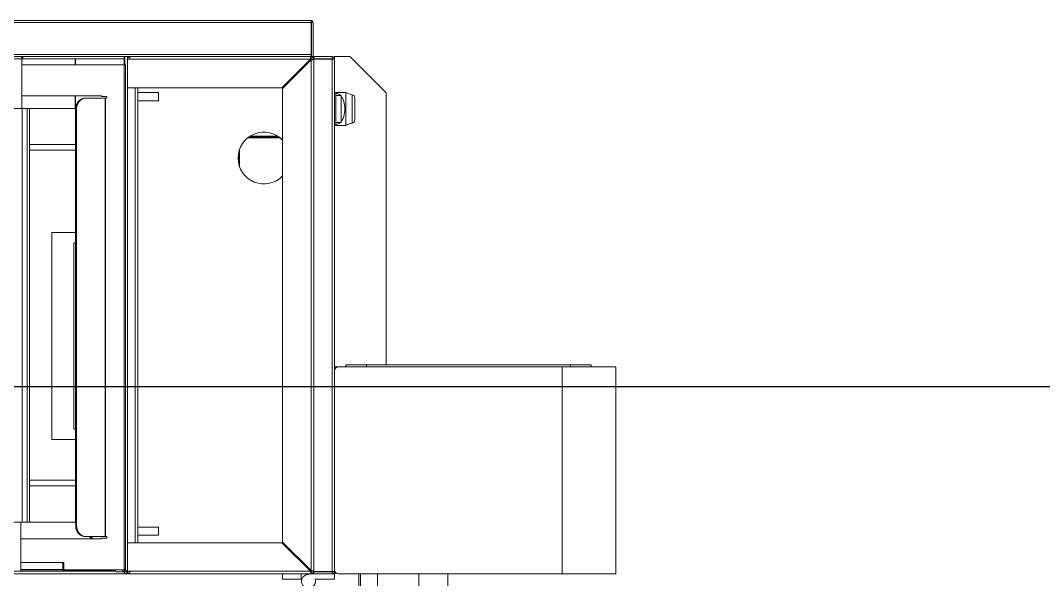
# Model space of a CAD drawing. Header units: millimetres. Extents: x 8553 to 64453, y 11523 to 72084.
# Drawn here: x 50459 to 51250, y 16841 to 17273 of the extents above; entities that cross this region are included whole.
import ezdxf

# ---------------------------------------------------------------- set-up
doc = ezdxf.new("R2010")
doc.units = ezdxf.units.MM
doc.layers.add('grey', color=254, linetype='Continuous')
doc.layers.add('tube_useless_steam', color=154, linetype='Continuous')

msp = doc.modelspace()

# ---------------------------------------------------------------- linework, layer by layer
at = {"layer": 'grey', "linetype": 'Continuous', "lineweight": 15}
for p, q in [((50683.751, 17272.957), (49870.951, 17272.957)), ((49870.951, 17271.357), (50683.751, 17271.357)), ((50683.751, 17271.757), (50683.751, 17272.957)), ((50683.751, 17271.357), (50683.751, 17271.757)), ((50683.751, 17246.557), (50683.751, 17271.357)), ((50684.151, 17271.357), (50685.351, 17271.357)), ((50684.151, 17271.357), (50684.151, 17244.957)), ((50685.351, 17271.357), (50685.351, 17244.957)), ((50683.751, 17246.557), (49870.951, 17246.557)), ((49894.151, 17244.957), (50460.151, 17244.957)), ((50460.151, 17244.957), (50460.151, 17243.197)), ((50460.951, 17244.957), (50460.151, 17244.957)), ((50460.951, 17243.357), (50460.951, 17244.957)), ((50539.351, 17244.957), (50460.951, 17244.957)), ((50539.351, 17244.957), (50539.351, 17238.557)), ((50539.751, 17244.957), (50539.351, 17244.957)), ((50539.751, 17244.957), (50541.751, 17244.957)), ((50539.751, 17244.957), (50539.751, 17238.557)), ((50543.751, 17244.957), (50541.751, 17244.957)), ((50541.751, 17244.957), (50541.751, 17242.957)), ((50543.751, 17244.957), (50543.751, 17242.957)), ((50543.751, 17244.957), (50683.751, 17244.957)), ((50683.751, 17244.957), (50683.751, 17246.557)), ((50685.751, 17244.957), (50683.751, 17244.957)), ((50683.751, 17243.357), (50683.751, 17244.957)), ((50700.071, 17244.957), (50685.751, 17244.957)), ((50685.751, 17244.957), (50685.751, 17243.357)), ((50700.071, 17244.957), (50700.071, 17243.357)), ((50701.751, 17244.957), (50701.751, 17243.277)), ((50701.751, 17244.957), (50713.751, 17244.957)), ((50713.751, 17244.957), (50741.751, 17216.957)), ((49894.151, 17243.197), (50460.151, 17243.197)), ((50460.151, 17243.357), (50460.951, 17243.357)), ((50460.151, 17204.957), (50460.151, 17243.197)), ((50460.151, 17243.197), (50501.351, 17243.197)), ((50460.151, 17238.557), (50539.206, 17238.557)), ((50539.351, 17243.357), (50460.951, 17243.357)), ((50501.351, 17243.197), (50501.351, 17243.357)), ((50501.351, 17243.197), (50501.351, 17238.557)), ((50501.351, 17240.557), (50501.751, 17240.557)), ((50501.751, 17238.557), (50501.751, 17243.357)), ((50539.206, 17238.557), (50539.206, 16848.157)), ((50539.206, 17238.557), (50540.362, 17238.557)), ((50540.362, 17238.557), (50540.362, 16848.157)), ((50541.751, 17242.957), (50541.751, 17220.957)), ((50541.751, 17242.957), (50543.751, 17242.957)), ((50543.751, 17242.957), (50683.185, 17242.957)), ((50683.185, 17242.957), (50661.185, 17220.957)), ((50661.751, 17220.392), (50683.751, 17242.392)), ((50683.751, 17242.392), (50683.751, 16847.523)), ((50684.151, 17242.957), (50685.751, 17242.957)), ((50700.071, 17243.357), (50685.751, 17243.357)), ((50700.071, 17243.074), (50685.751, 17243.074)), ((50685.751, 17243.074), (50685.751, 16846.84)), ((50700.071, 17243.074), (50700.071, 16846.84)), ((50700.151, 17243.277), (50701.751, 17243.277)), ((50701.751, 17243.277), (50701.751, 16846.637)), ((50541.751, 17220.957), (50661.185, 17220.957)), ((50541.751, 17220.957), (50541.751, 16868.957)), ((50547.831, 17220.957), (50547.831, 16868.957)), ((50549.751, 17220.957), (50549.751, 16868.957)), ((50661.751, 17220.392), (50661.751, 16869.523)), ((50460.151, 17214.557), (50521.68, 17214.557)), ((50501.351, 17214.557), (50501.351, 17204.957)), ((50501.751, 16885.523), (50501.751, 17214.557)), ((50509.574, 17212.957), (50510.244, 17212.957)), ((50510.244, 17212.957), (50524.495, 17212.957)), ((50521.68, 17214.557), (50521.68, 17214.157)), ((50525.851, 17214.157), (50521.68, 17214.157)), ((50524.495, 17212.957), (50524.495, 16873.757)), ((50524.799, 17212.957), (50524.495, 17212.957)), ((50524.799, 16873.757), (50524.799, 17212.957)), ((50524.799, 17212.957), (50525.851, 17212.957)), ((50525.851, 17212.957), (50525.851, 17214.157)), ((50565.751, 17217.157), (50549.751, 17217.157)), ((50565.751, 17217.157), (50565.751, 17210.757)), ((50701.751, 17217.357), (50702.951, 17217.357)), ((50702.951, 17217.357), (50702.951, 17191.757)), ((50702.951, 17217.357), (50710.458, 17217.357)), ((50706.951, 17214.957), (50702.951, 17214.957)), ((50706.951, 17214.957), (50706.951, 17194.157)), ((50710.551, 17217.197), (50710.551, 17217.168)), ((50710.551, 17191.947), (50710.551, 17217.168)), ((50715.492, 17193.58), (50715.492, 17215.534)), ((50717.43, 17196.006), (50717.43, 17213.109)), ((50741.751, 17216.957), (50741.751, 17006.557)), ((49894.151, 17204.957), (50460.151, 17204.957)), ((50501.351, 17204.957), (50460.151, 17204.957)), ((50460.532, 16884.957), (50460.532, 17204.957)), ((50464.283, 16884.957), (50464.283, 17204.957)), ((50466.099, 16884.957), (50466.099, 17204.957)), ((50501.751, 17204.957), (50501.351, 17204.957)), ((50502.561, 17204.957), (50501.892, 17204.957)), ((50501.892, 16881.757), (50501.892, 17204.957)), ((50502.561, 16881.757), (50502.561, 17204.957)), ((50549.751, 17210.757), (50565.751, 17210.757)), ((50701.751, 17191.757), (50702.951, 17191.757)), ((50702.951, 17194.157), (50706.951, 17194.157)), ((50702.951, 17191.757), (50710.458, 17191.757)), ((50710.551, 17191.947), (50710.551, 17191.917)), ((50634.829, 17182.152), (50659.873, 17182.152)), ((50635.568, 17182.718), (50659.134, 17182.718)), ((50636.752, 17183.518), (50657.95, 17183.518)), ((50501.751, 17176.957), (50466.099, 17176.957)), ((50501.751, 17172.557), (50466.099, 17172.557)), ((50628.471, 17159.958), (50628.471, 17173.156)), ((50628.151, 17160.957), (50628.151, 17172.157)), ((50483.351, 16948.957), (50483.351, 17108.957)), ((50483.351, 17108.957), (50501.751, 17108.957)), ((50500.527, 16956.957), (50500.527, 17100.957)), ((50501.751, 17100.957), (50500.527, 17100.957)), ((50710.551, 17004.957), (50710.551, 17006.557)), ((50710.551, 17006.557), (50726.551, 17006.557)), ((50726.551, 17006.557), (50726.551, 17004.957)), ((50726.551, 17006.557), (50884.151, 17006.557)), ((50884.151, 17004.957), (50884.151, 17006.557)), ((50884.151, 17006.557), (50900.151, 17006.557)), ((50900.151, 17006.557), (50900.151, 17004.957)), ((50701.751, 17004.957), (50704.951, 17004.957)), ((50877.751, 17004.957), (50704.951, 17004.957)), ((50877.751, 16844.957), (50877.751, 17004.957)), ((50919.351, 17004.957), (50877.751, 17004.957)), ((50919.351, 16844.957), (50919.351, 17004.957)), ((50500.527, 16956.957), (50501.751, 16956.957)), ((50483.351, 16948.957), (50501.751, 16948.957)), ((50466.099, 16917.357), (50501.751, 16917.357)), ((50466.099, 16912.957), (50501.751, 16912.957)), ((50459.351, 16884.957), (49894.316, 16884.957)), ((50459.351, 16847.357), (50459.351, 16884.957)), ((50459.351, 16884.957), (50501.185, 16884.957)), ((50501.185, 16884.957), (50501.751, 16884.957)), ((50501.892, 16884.25), (50501.185, 16884.957)), ((50501.751, 16884.957), (50501.751, 16885.523)), ((50501.751, 16885.523), (50501.892, 16885.382)), ((50501.892, 16881.757), (50502.561, 16881.757)), ((50565.751, 16881.157), (50549.751, 16881.157)), ((50565.751, 16881.157), (50565.751, 16874.757)), ((50521.68, 16872.157), (50459.351, 16872.157)), ((50510.244, 16873.757), (50509.574, 16873.757)), ((50524.495, 16873.757), (50510.244, 16873.757)), ((50513.985, 16872.157), (50512.385, 16873.757)), ((50513.516, 16873.757), (50515.116, 16872.157)), ((50521.68, 16872.557), (50521.68, 16872.157)), ((50521.68, 16872.557), (50525.851, 16872.557)), ((50524.495, 16873.757), (50524.799, 16873.757)), ((50525.851, 16873.757), (50524.799, 16873.757)), ((50525.851, 16872.557), (50525.851, 16873.757)), ((50549.751, 16874.757), (50565.751, 16874.757)), ((50541.751, 16868.957), (50541.751, 16846.957)), ((50661.185, 16868.957), (50541.751, 16868.957)), ((50661.185, 16868.957), (50683.185, 16846.957)), ((50683.751, 16847.523), (50661.751, 16869.523)), ((50459.351, 16853.757), (50491.893, 16853.757)), ((50491.893, 16853.757), (50491.893, 16848.317)), ((50491.893, 16853.757), (50492.663, 16853.757)), ((50492.663, 16853.757), (50492.663, 16848.317)), ((50539.751, 16844.957), (49855.751, 16844.957)), ((50532.919, 16846.957), (49856.316, 16846.957)), ((50459.351, 16848.317), (50491.893, 16848.317)), ((50532.919, 16847.357), (50459.351, 16847.357)), ((50492.663, 16848.317), (50491.893, 16848.317)), ((50492.594, 16848.157), (50492.594, 16847.357)), ((50492.594, 16848.157), (50528.432, 16848.157)), ((50539.206, 16848.157), (50528.432, 16848.157)), ((50532.793, 16846.557), (50538.387, 16846.557)), ((50538.387, 16846.557), (50538.387, 16848.157)), ((50539.185, 16846.957), (50538.965, 16846.957)), ((50539.045, 16847.097), (50539.185, 16846.957)), ((50539.206, 16848.157), (50540.362, 16848.157)), ((50539.308, 16847.966), (50539.351, 16847.923)), ((50539.351, 16848.157), (50539.351, 16847.923)), ((50539.751, 16847.523), (50539.351, 16847.923)), ((50539.751, 16848.157), (50539.751, 16847.523)), ((50539.751, 16846.557), (50539.751, 16844.957)), ((50543.751, 16844.957), (50539.751, 16844.957)), ((50540.151, 16846.957), (50541.751, 16846.957)), ((50543.751, 16846.957), (50541.751, 16846.957)), ((50683.185, 16846.957), (50543.751, 16846.957)), ((50543.751, 16846.957), (50543.751, 16844.957)), ((50683.751, 16844.957), (50543.751, 16844.957)), ((50661.751, 16844.957), (50661.751, 16840.957)), ((50661.751, 16840.957), (50676.151, 16840.957)), ((50676.151, 16840.957), (50676.151, 16844.957)), ((50676.151, 16840.957), (50676.659, 16840.957)), ((50681.751, 16844.957), (50681.751, 16844.557)), ((50683.751, 16846.557), (50683.751, 16844.957)), ((50683.751, 16844.957), (50685.751, 16844.957)), ((50684.151, 16846.957), (50685.751, 16846.957)), ((50700.071, 16846.84), (50685.751, 16846.84)), ((50700.071, 16846.557), (50685.751, 16846.557)), ((50685.751, 16844.957), (50685.751, 16846.557)), ((50700.071, 16844.957), (50685.751, 16844.957)), ((50686.842, 16840.957), (50701.751, 16840.957)), ((50700.071, 16844.957), (50700.071, 16846.557)), ((50700.071, 16844.957), (50701.751, 16844.957)), ((50700.151, 16846.637), (50701.751, 16846.637)), ((50701.166, 16845.388), (50703.348, 16845.388)), ((50701.751, 16845.388), (50701.751, 16846.637)), ((50701.751, 16844.957), (50701.751, 16840.957)), ((50877.751, 16844.957), (50704.951, 16844.957)), ((50720.574, 16844.957), (50720.574, 16684.391)), ((50721.83, 16684.391), (50721.83, 16844.957)), ((50734.951, 16844.957), (50734.951, 16785.197)), ((50766.951, 16785.197), (50766.951, 16844.957)), ((50789.351, 16728.397), (50789.351, 16844.957)), ((50919.351, 16844.957), (50877.751, 16844.957))]:
    msp.add_line(p, q, dxfattribs=at)
at = {"layer": 'grey', "linetype": 'Continuous', "lineweight": 15, "flags": 128}
for points in [[(50684.151, 17245.008), (50684.063, 17244.988), (50683.751, 17244.957)], [(50492.663, 16848.317), (50492.665, 16848.286), (50492.669, 16848.256), (50492.676, 16848.228), (50492.686, 16848.204), (50492.698, 16848.184), (50492.711, 16848.169), (50492.725, 16848.16), (50492.74, 16848.157)], [(50538.387, 16846.557), (50538.575, 16846.596), (50538.756, 16846.709), (50538.922, 16846.894), (50539.068, 16847.143), (50539.188, 16847.446), (50539.277, 16847.792), (50539.331, 16848.157)]]:
    msp.add_lwpolyline(points, dxfattribs=at)
at = {"layer": 'grey', "linetype": 'Continuous', "lineweight": 15}
for centre, radius, start, end in [((50683.751, 17271.357), 1.6, 0, 90), ((50683.751, 17271.357), 0.4, 0, 90), ((50543.751, 17242.957), 2, 90, 180), ((50683.751, 17246.557), 0.4, 270, 0), ((50683.751, 17242.957), 2, 0, 90), ((50543.751, 17242.957), 0.4, 90, 180), ((50683.751, 17242.957), 0.4, 0, 90), ((50509.736, 17205.113), 7.846, 91.183712, 181.136711), ((50510.406, 17205.113), 7.846, 91.183712, 181.136711), ((50647.351, 17166.557), 20, 43.94552, 316.05448), ((50704.951, 17001.757), 3.2, 90, 180), ((50509.736, 16881.602), 7.846, 178.863289, 268.816288), ((50510.406, 16881.602), 7.846, 178.863289, 268.816288), ((50495.147, 16848.293), 3.254, 179.567171, 196.704834), ((50539.751, 16846.957), 2, 270, 0), ((50539.751, 16846.957), 0.4, 270, 0), ((50543.751, 16846.957), 2, 180, 270), ((50543.751, 16846.957), 0.4, 180, 270), ((50681.751, 16839.157), 5.4, 90, 19.471221), ((50683.751, 16846.957), 0.4, 270, 0), ((50683.751, 16846.957), 2, 270, 0), ((50704.951, 16848.157), 3.2, 180, 270)]:
    msp.add_arc(centre, radius, start, end, dxfattribs=at)
for centre, major_axis, start_param, end_param in [((50702.951, 17204.557), (0, 12), -0.5223148, 0), ((50702.951, 17204.557), (0, -12), 0.6154797, 2.5261129), ((50710.458, 17217.197), (0, 0.16), 4.712389, 6.2831853), ((50702.951, 17204.557), (0, -12), 0, 0.5223148), ((50710.458, 17191.917), (0, -0.16), 0, 1.5707963)]:
    msp.add_ellipse(centre, major_axis=major_axis, ratio=0.5773503, start_param=start_param, end_param=end_param, dxfattribs=at)
for points, knots in [([(50683.751, 17244.957), (50683.709, 17244.934), (50683.627, 17244.889), (50683.504, 17244.533), (50683.38, 17244.011), (50683.274, 17243.451), (50683.209, 17243.09), (50683.185, 17242.957)], [0, 0, 0, 0, 0.2181749, 0.4363498, 0.6545151, 0.8726803, 1, 1, 1, 1]), ([(50683.751, 17242.392), (50683.979, 17242.433), (50684.436, 17242.515), (50685.043, 17242.638), (50685.496, 17242.762), (50685.721, 17242.868), (50685.743, 17242.933), (50685.751, 17242.957)], [0, 0, 0, 0, 0.2181749, 0.4363498, 0.6545151, 0.8726803, 1, 1, 1, 1]), ([(50715.492, 17215.534), (50714.959, 17215.684), (50713.88, 17215.988), (50712.11, 17216.632), (50711.152, 17216.961), (50710.551, 17217.168)], [0, 0, 0, 0, 0.2655345, 0.5386687, 1, 1, 1, 1]), ([(50717.43, 17213.109), (50717.396, 17213.499), (50717.334, 17214.194), (50716.752, 17214.978), (50716.069, 17215.371), (50715.594, 17215.505), (50715.492, 17215.534)], [0, 0, 0, 0, 0.3593504, 0.639725, 0.9220511, 1, 1, 1, 1]), ([(50710.551, 17191.947), (50710.868, 17192.05), (50711.512, 17192.26), (50713.083, 17192.858), (50714.549, 17193.297), (50715.492, 17193.58)], [0, 0, 0, 0, 0.2570305, 0.5222537, 1, 1, 1, 1]), ([(50715.492, 17193.58), (50715.792, 17193.681), (50716.392, 17193.882), (50717.053, 17194.472), (50717.388, 17195.195), (50717.418, 17195.776), (50717.43, 17196.006)], [0, 0, 0, 0, 0.2354957, 0.4701003, 0.7910601, 1, 1, 1, 1]), ([(50539.185, 16846.957), (50539.226, 16846.729), (50539.308, 16846.272), (50539.432, 16845.665), (50539.555, 16845.212), (50539.662, 16844.987), (50539.727, 16844.965), (50539.751, 16844.957)], [0, 0, 0, 0, 0.2181749, 0.4363498, 0.6545151, 0.8726803, 1, 1, 1, 1]), ([(50541.751, 16846.957), (50541.728, 16846.998), (50541.682, 16847.081), (50541.326, 16847.204), (50540.804, 16847.328), (50540.244, 16847.434), (50539.883, 16847.499), (50539.751, 16847.523)], [0, 0, 0, 0, 0.2181749, 0.4363498, 0.6545151, 0.8726803, 1, 1, 1, 1]), ([(50683.185, 16846.957), (50683.226, 16846.729), (50683.308, 16846.272), (50683.432, 16845.665), (50683.555, 16845.212), (50683.662, 16844.987), (50683.727, 16844.965), (50683.751, 16844.957)], [0, 0, 0, 0, 0.2181749, 0.4363498, 0.6545151, 0.8726803, 1, 1, 1, 1]), ([(50685.751, 16846.957), (50685.728, 16846.998), (50685.682, 16847.081), (50685.326, 16847.204), (50684.804, 16847.328), (50684.244, 16847.434), (50683.883, 16847.499), (50683.751, 16847.523)], [0, 0, 0, 0, 0.2181749, 0.4363498, 0.6545151, 0.8726803, 1, 1, 1, 1])]:
    msp.add_open_spline(points, degree=3, knots=knots, dxfattribs=at)
for points in [[(50701.751, 17243.277), (50701.725, 17243.497), (50701.675, 17243.938), (50701.286, 17244.493), (50700.731, 17244.881), (50700.291, 17244.932), (50700.071, 17244.957)], [(50683.751, 17243.357), (50683.703, 17243.351), (50683.609, 17243.339), (50683.468, 17243.247), (50683.326, 17243.114), (50683.232, 17243.01), (50683.185, 17242.957)], [(50683.751, 17242.392), (50683.803, 17242.439), (50683.908, 17242.533), (50684.04, 17242.674), (50684.133, 17242.816), (50684.145, 17242.91), (50684.151, 17242.957)], [(50700.151, 17243.277), (50700.149, 17243.288), (50700.147, 17243.309), (50700.129, 17243.335), (50700.102, 17243.354), (50700.081, 17243.356), (50700.071, 17243.357)], [(50700.071, 17243.074), (50700.291, 17243.091), (50700.731, 17243.125), (50701.286, 17243.176), (50701.675, 17243.226), (50701.725, 17243.26), (50701.751, 17243.277)], [(50700.071, 17243.074), (50700.081, 17243.091), (50700.102, 17243.125), (50700.129, 17243.176), (50700.147, 17243.226), (50700.149, 17243.26), (50700.151, 17243.277)], [(50539.185, 16846.957), (50539.232, 16846.905), (50539.326, 16846.8), (50539.468, 16846.668), (50539.609, 16846.575), (50539.703, 16846.563), (50539.751, 16846.557)], [(50540.151, 16846.957), (50540.145, 16847.004), (50540.133, 16847.099), (50540.04, 16847.24), (50539.908, 16847.381), (50539.803, 16847.476), (50539.751, 16847.523)], [(50683.185, 16846.957), (50683.232, 16846.905), (50683.326, 16846.8), (50683.468, 16846.668), (50683.609, 16846.575), (50683.703, 16846.563), (50683.751, 16846.557)], [(50684.151, 16846.957), (50684.145, 16847.004), (50684.133, 16847.099), (50684.04, 16847.24), (50683.908, 16847.381), (50683.803, 16847.476), (50683.751, 16847.523)], [(50701.751, 16846.637), (50701.725, 16846.654), (50701.675, 16846.688), (50701.286, 16846.739), (50700.731, 16846.789), (50700.291, 16846.823), (50700.071, 16846.84)], [(50700.151, 16846.637), (50700.149, 16846.654), (50700.147, 16846.688), (50700.129, 16846.739), (50700.102, 16846.789), (50700.081, 16846.823), (50700.071, 16846.84)], [(50700.071, 16844.957), (50700.291, 16844.982), (50700.731, 16845.033), (50701.286, 16845.421), (50701.675, 16845.977), (50701.725, 16846.417), (50701.751, 16846.637)], [(50700.071, 16846.557), (50700.081, 16846.558), (50700.102, 16846.561), (50700.129, 16846.579), (50700.147, 16846.606), (50700.149, 16846.627), (50700.151, 16846.637)]]:
    msp.add_open_spline(points, degree=3, dxfattribs=at)
at = {"layer": 'tube_useless_steam'}
msp.add_line((59368.216, 16989.558), (49456.39, 16989.558), dxfattribs=at)

doc.saveas('drawing.dxf')
